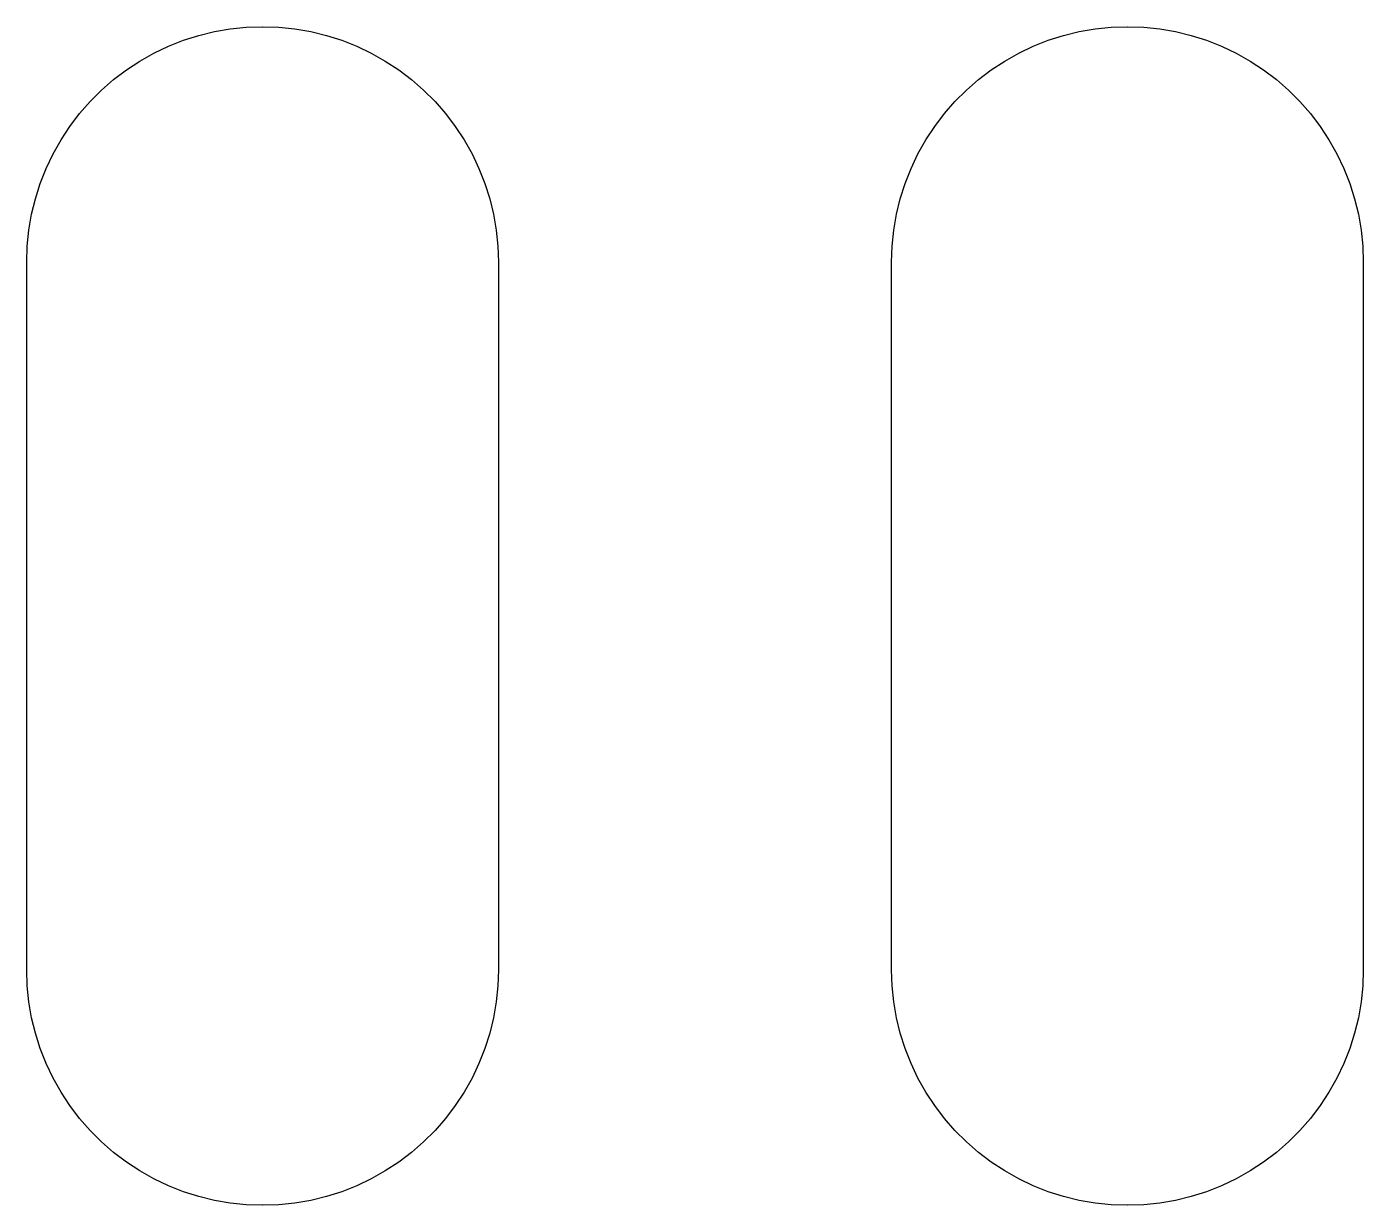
# Model space of a CAD drawing. Header units: metres. Extents: x -109 to 109, y -1 to 43.
# Drawn here: x -88.4 to -81.6, y 8.5 to 14.5 of the extents above; entities that cross this region are included whole.
import ezdxf

# ---------------------------------------------------------------- set-up
doc = ezdxf.new("R2010")
doc.units = ezdxf.units.M
doc.layers.add('CUT', color=1, linetype='Continuous')

msp = doc.modelspace()

# ---------------------------------------------------------------- linework, layer by layer
at = {"layer": 'CUT'}
for points in [[(-87.199, 8.5), (-87.201, 8.5), (-87.201, 8.5), (-87.2828, 8.5028), (-87.3643, 8.5112), (-87.4449, 8.5251), (-87.5245, 8.5445), (-87.6025, 8.5692), (-87.6787, 8.5993), (-87.7526, 8.6344), (-87.824, 8.6746), (-87.8924, 8.7195), (-87.9577, 8.7689), (-88.0194, 8.8227), (-88.0773, 8.8806), (-88.1311, 8.9423), (-88.1805, 9.0076), (-88.2254, 9.076), (-88.2656, 9.1474), (-88.3007, 9.2213), (-88.3308, 9.2975), (-88.3555, 9.3755), (-88.3749, 9.4551), (-88.3888, 9.5357), (-88.3972, 9.6172), (-88.4, 9.699), (-88.4, 9.699), (-88.4, 13.301), (-88.4, 13.301), (-88.3972, 13.3828), (-88.3888, 13.4643), (-88.3749, 13.5449), (-88.3555, 13.6245), (-88.3308, 13.7025), (-88.3007, 13.7787), (-88.2656, 13.8526), (-88.2254, 13.924), (-88.1805, 13.9924), (-88.1311, 14.0577), (-88.0773, 14.1194), (-88.0194, 14.1773), (-87.9577, 14.2311), (-87.8924, 14.2805), (-87.824, 14.3254), (-87.7526, 14.3656), (-87.6787, 14.4007), (-87.6025, 14.4308), (-87.5245, 14.4555), (-87.4449, 14.4749), (-87.3643, 14.4888), (-87.2828, 14.4972), (-87.201, 14.5), (-87.201, 14.5), (-87.199, 14.5), (-87.199, 14.5), (-87.1172, 14.4972), (-87.0357, 14.4888), (-86.9551, 14.4749), (-86.8755, 14.4555), (-86.7975, 14.4308), (-86.7213, 14.4007), (-86.6474, 14.3656), (-86.576, 14.3254), (-86.5076, 14.2805), (-86.4423, 14.2311), (-86.3806, 14.1773), (-86.3227, 14.1194), (-86.2689, 14.0577), (-86.2195, 13.9924), (-86.1746, 13.924), (-86.1344, 13.8526), (-86.0993, 13.7787), (-86.0692, 13.7025), (-86.0445, 13.6245), (-86.0251, 13.5449), (-86.0112, 13.4643), (-86.0028, 13.3828), (-86, 13.301), (-86, 13.301), (-86, 9.699), (-86, 9.699), (-86.0028, 9.6172), (-86.0112, 9.5357), (-86.0251, 9.4551), (-86.0445, 9.3755), (-86.0692, 9.2975), (-86.0993, 9.2213), (-86.1344, 9.1474), (-86.1746, 9.076), (-86.2195, 9.0076), (-86.2689, 8.9423), (-86.3227, 8.8806), (-86.3806, 8.8227), (-86.4423, 8.7689), (-86.5076, 8.7195), (-86.576, 8.6746), (-86.6474, 8.6344), (-86.7213, 8.5993), (-86.7975, 8.5692), (-86.8755, 8.5445), (-86.9551, 8.5251), (-87.0357, 8.5112), (-87.1172, 8.5028), (-87.199, 8.5)], [(-82.799, 8.5), (-82.801, 8.5), (-82.801, 8.5), (-82.8828, 8.5028), (-82.9643, 8.5112), (-83.0449, 8.5251), (-83.1245, 8.5445), (-83.2025, 8.5692), (-83.2787, 8.5993), (-83.3526, 8.6344), (-83.424, 8.6746), (-83.4924, 8.7195), (-83.5577, 8.7689), (-83.6194, 8.8227), (-83.6773, 8.8806), (-83.7311, 8.9423), (-83.7805, 9.0076), (-83.8254, 9.076), (-83.8656, 9.1474), (-83.9007, 9.2213), (-83.9308, 9.2975), (-83.9555, 9.3755), (-83.9749, 9.4551), (-83.9888, 9.5357), (-83.9972, 9.6172), (-84, 9.699), (-84, 9.699), (-84, 13.301), (-84, 13.301), (-83.9972, 13.3828), (-83.9888, 13.4643), (-83.9749, 13.5449), (-83.9555, 13.6245), (-83.9308, 13.7025), (-83.9007, 13.7787), (-83.8656, 13.8526), (-83.8254, 13.924), (-83.7805, 13.9924), (-83.7311, 14.0577), (-83.6773, 14.1194), (-83.6194, 14.1773), (-83.5577, 14.2311), (-83.4924, 14.2805), (-83.424, 14.3254), (-83.3526, 14.3656), (-83.2787, 14.4007), (-83.2025, 14.4308), (-83.1245, 14.4555), (-83.0449, 14.4749), (-82.9643, 14.4888), (-82.8828, 14.4972), (-82.801, 14.5), (-82.801, 14.5), (-82.799, 14.5), (-82.799, 14.5), (-82.7172, 14.4972), (-82.6357, 14.4888), (-82.5551, 14.4749), (-82.4755, 14.4555), (-82.3975, 14.4308), (-82.3213, 14.4007), (-82.2474, 14.3656), (-82.176, 14.3254), (-82.1076, 14.2805), (-82.0423, 14.2311), (-81.9806, 14.1773), (-81.9227, 14.1194), (-81.8689, 14.0577), (-81.8195, 13.9924), (-81.7746, 13.924), (-81.7344, 13.8526), (-81.6993, 13.7787), (-81.6692, 13.7025), (-81.6445, 13.6245), (-81.6251, 13.5449), (-81.6112, 13.4643), (-81.6028, 13.3828), (-81.6, 13.301), (-81.6, 13.301), (-81.6, 9.699), (-81.6, 9.699), (-81.6028, 9.6172), (-81.6112, 9.5357), (-81.6251, 9.4551), (-81.6445, 9.3755), (-81.6692, 9.2975), (-81.6993, 9.2213), (-81.7344, 9.1474), (-81.7746, 9.076), (-81.8195, 9.0076), (-81.8689, 8.9423), (-81.9227, 8.8806), (-81.9806, 8.8227), (-82.0423, 8.7689), (-82.1076, 8.7195), (-82.176, 8.6746), (-82.2474, 8.6344), (-82.3213, 8.5993), (-82.3975, 8.5692), (-82.4755, 8.5445), (-82.5551, 8.5251), (-82.6357, 8.5112), (-82.7172, 8.5028), (-82.799, 8.5)]]:
    msp.add_lwpolyline(points, close=True, dxfattribs=at)

doc.saveas('drawing.dxf')
